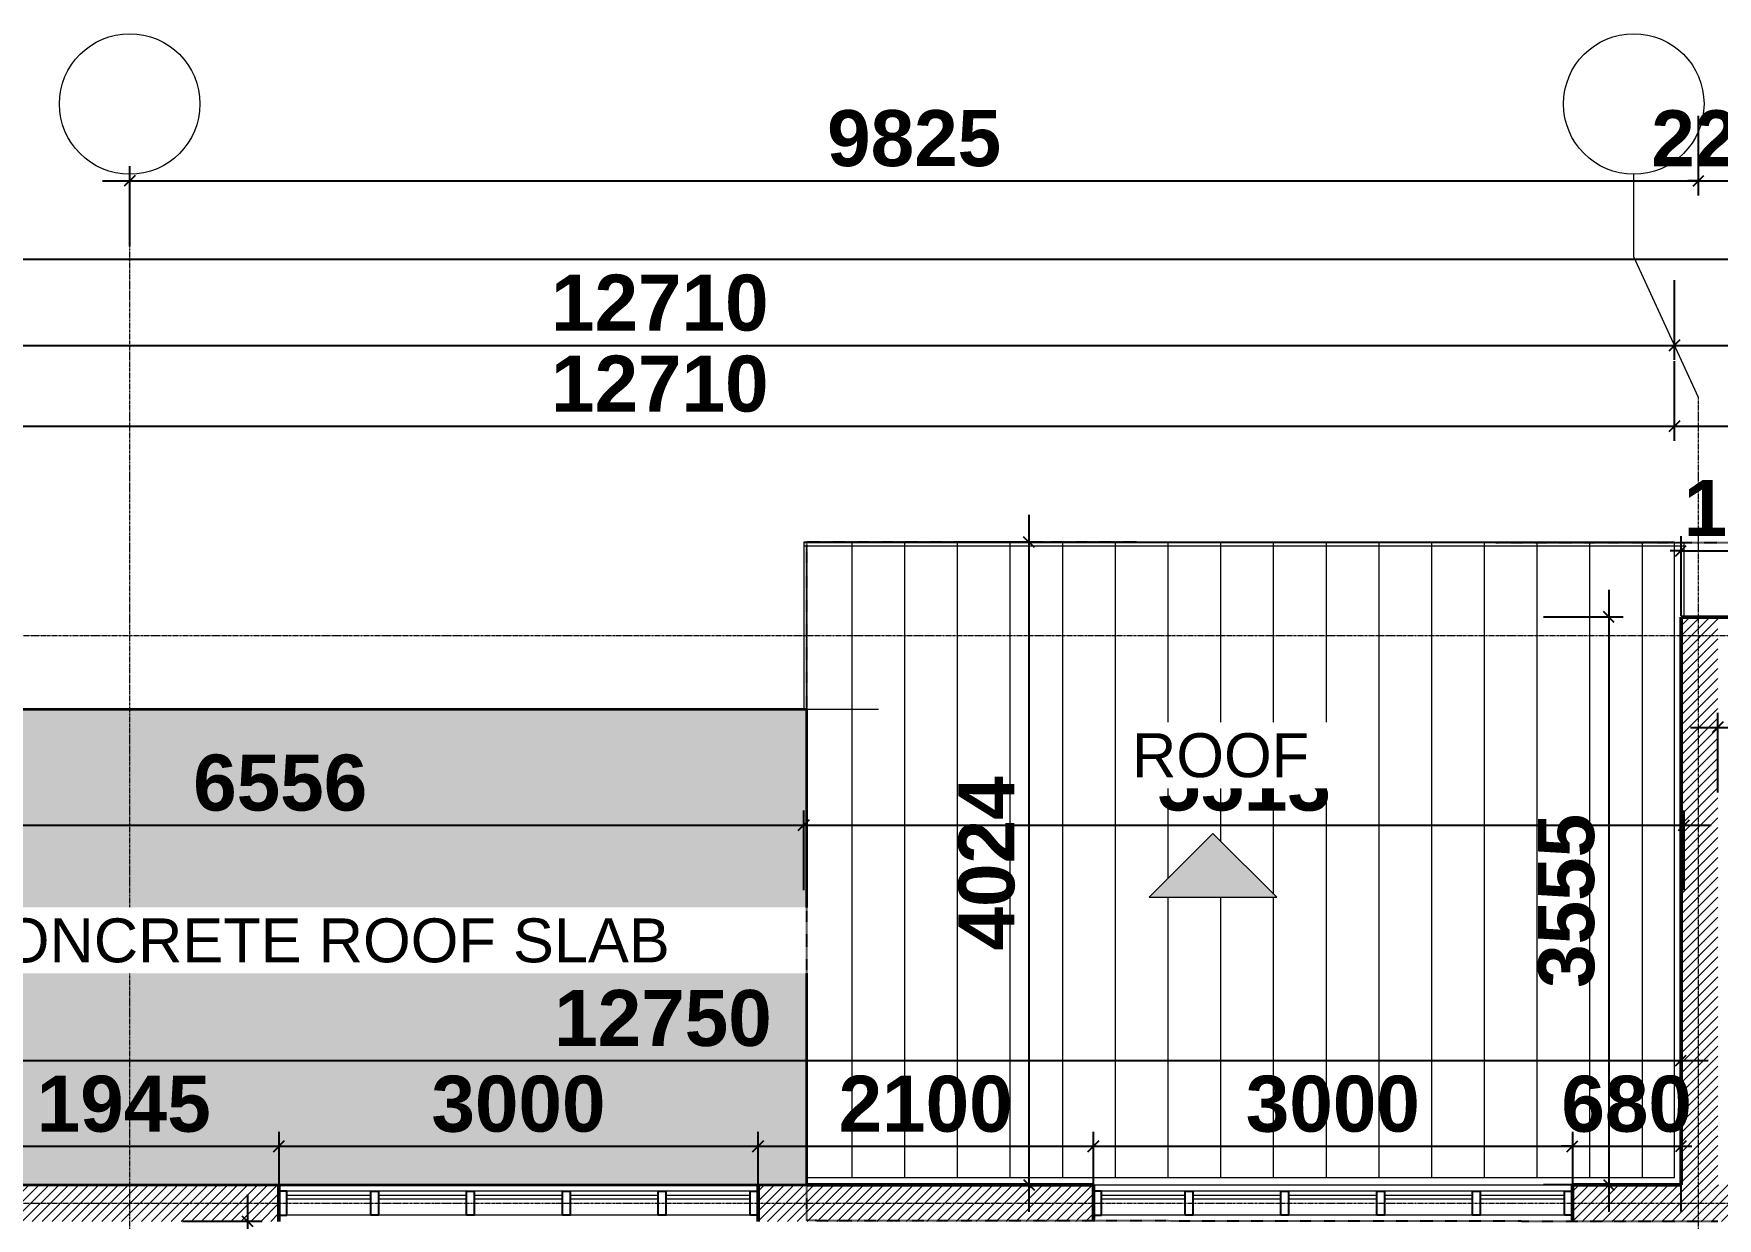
# Model space of a CAD drawing. Header units: inches. Extents: x 22 to 382261, y 22 to 371281.
# Drawn here: x 17373 to 27917, y 178092 to 185510 of the extents above; entities that cross this region are included whole.
import ezdxf

# ---------------------------------------------------------------- set-up
doc = ezdxf.new("R2010")
doc.units = ezdxf.units.IN
doc.header["$MEASUREMENT"] = 0
doc.linetypes.add('Dash', pattern=[6.35, 3.175, -3.175])
doc.linetypes.add('Grid Line 1_2_', pattern=[22.225, 12.7, -3.175, 3.175, -3.175])
for name, color, linetype, lineweight in [('A-ANNO-DIMS', 211, 'Continuous', 9), ('A-DETL-GENF', 92, 'Continuous', 9), ('A-DETL-THIN', 151, 'Continuous', 9), ('A-GLAZ-CURT', 52, 'Continuous', 9), ('A-GLAZ-CWMG', 51, 'Continuous', 9), ('A-ROOF-OTLN', 132, 'Continuous', 9), ('A-WALL-PATT', 111, 'Continuous', 9), ('G-ANNO-TEXT', 231, 'Continuous', 9), ('I-WALL', 2, 'Continuous', 9), ('S-GRID', 1, 'Continuous', 9), ('S-GRID-IDEN', 1, 'Continuous', 9)]:
    doc.layers.add(name, color=color, linetype=linetype, lineweight=lineweight)
doc.layers.add('Beam Line', color=2, linetype='Continuous')
doc.styles.add('Arial_3', font='arial.ttf', dxfattribs={"height": 412.5})
doc.styles.add('Arial_B', font='arialbd.ttf', dxfattribs={"height": 350.793651})
doc.dimstyles.new('2', dxfattribs={"dimscale": 304.8, "dimtxt": 346.888196, "dimasz": 0.221354, "dimexe": 1.338583, "dimexo": 0.0625, "dimgap": 0.278871, "dimtad": 1, "dimdec": 0, "dimzin": 0, "dimdsep": 46, "dimtxsty": 'Arial_B', "dimblk1": 'OBLIQUE', "dimblk2": 'OBLIQUE', "dimsah": 1, "dimcen": 0.09, "dimdle": 0.557743, "dimazin": 0, "dimtfac": 1, "dimtdec": 4, "dimtix": 1, "dimtmove": 0, "dimatfit": 3, "dimfxl": 0.557743, "dimfxlon": 1, "dimtvp": 1, "dimtolj": 1, "dimtzin": 0, "dimarcsym": 2})
pattern_1 = [(45, (26458.296, 169618.836), (-31.1127, 31.1127), [])]

# ---------------------------------------------------------------- blocks, each defined once
blk = doc.blocks.new('System Panel - Glazed-560732-02-FIRST FLOOR DIM - PART B')
at = {"layer": 'A-GLAZ-CURT', "lineweight": 18}
for p, q in [((-263, 50), (263, 50)), ((-263, 24), (-263, 50)), ((263, 24), (-263, 24)), ((263, 24), (263, 50))]:
    blk.add_line(p, q, dxfattribs=at)
blk = doc.blocks.new('System Panel - Glazed-560733-02-FIRST FLOOR DIM - PART B')
at = {"layer": 'A-GLAZ-CURT', "lineweight": 18}
for p, q in [((-275, 49.5), (275, 49.5)), ((-275, 24.5), (-275, 49.5)), ((275, 24.5), (-275, 24.5)), ((275, 24.5), (275, 49.5))]:
    blk.add_line(p, q, dxfattribs=at)
blk = doc.blocks.new('Rectangular Mullion - 50 x 150mm-560734-02-FIRST FLOOR DIM - PART B')
at = {"layer": 'A-GLAZ-CWMG', "lineweight": 25}
for p, q in [((0, 75), (-50, 75)), ((-50, 75), (-50, -75)), ((0, 75), (0, -75)), ((-50, -75), (0, -75))]:
    blk.add_line(p, q, dxfattribs=at)
blk = doc.blocks.new('Rectangular Mullion - 50 x 150mm-560735-02-FIRST FLOOR DIM - PART B')
at = {"layer": 'A-GLAZ-CWMG', "lineweight": 25}
for p, q in [((0, 75), (-50, 75)), ((-50, 75), (-50, -75)), ((0, 75), (0, -75)), ((-50, -75), (0, -75))]:
    blk.add_line(p, q, dxfattribs=at)
blk = doc.blocks.new('Rectangular Mullion - 50 x 150mm-440585-02-FIRST FLOOR DIM - PART B')
at = {"layer": 'A-GLAZ-CWMG'}
for p, q in [((-6974, 8643), (-7499, 8643)), ((-6974, 8493), (-7499, 8493))]:
    blk.add_line(p, q, dxfattribs=at)
blk = doc.blocks.new('Rectangular Mullion - 50 x 150mm-560731-02-FIRST FLOOR DIM - PART B')
at = {"layer": 'A-GLAZ-CWMG', "lineweight": 25}
for p, q in [((25, 75), (-25, 75)), ((-25, 75), (-25, -75)), ((25, 75), (25, -75)), ((-25, -75), (25, -75))]:
    blk.add_line(p, q, dxfattribs=at)
blk = doc.blocks.new('Rectangular Mullion - 50 x 150mm-441107-02-FIRST FLOOR DIM - PART B')
at = {"layer": 'A-GLAZ-CWMG'}
for p, q in [((-6374, 8643), (-6924, 8643)), ((-6374, 8493), (-6924, 8493))]:
    blk.add_line(p, q, dxfattribs=at)
blk = doc.blocks.new('_Oblique')
at = {"color": 0, "linetype": 'ByBlock', "lineweight": -2}
blk.add_line((-0.5, -0.5), (0.5, 0.5), dxfattribs=at)
blk = doc.blocks.new('*D5477')
at = {"layer": 'A-ANNO-DIMS', "color": 0, "lineweight": -2, "transparency": 16777216}
for p, q in [((14939, 182961), (14939, 183460)), ((27649, 182961), (27649, 183460)), ((14769, 183052), (27819, 183052))]:
    blk.add_line(p, q, dxfattribs=at)
at = {"layer": 'Defpoints', "color": 0, "transparency": 16777216}
for p in [(27649, 183052), (14939, 182942), (27649, 182942)]:
    blk.add_point(p, dxfattribs=at)
at = {"layer": 'A-ANNO-DIMS', "color": 0, "lineweight": -2, "transparency": 16777216, "xscale": 67.46874999999999, "yscale": 67.46874999999999, "zscale": 67.46874999999999, "rotation": 180}
blk.add_blockref('_Oblique', (14939, 183052), dxfattribs=at)
at = {"layer": 'A-ANNO-DIMS', "color": 0, "lineweight": -2, "transparency": 16777216, "xscale": 67.46874999999999, "yscale": 67.46874999999999, "zscale": 67.46874999999999}
blk.add_blockref('_Oblique', (27649, 183052), dxfattribs=at)
at = {"layer": 'A-ANNO-DIMS', "color": 0, "transparency": 16777216, "insert": (21294, 183316), "char_height": 350.8, "width": 1026.09, "attachment_point": 5, "style": 'Arial_B'}
blk.add_mtext('\\A1;12710', dxfattribs=at)
blk = doc.blocks.new('*D5478')
at = {"layer": 'A-ANNO-DIMS', "color": 0, "lineweight": -2, "transparency": 16777216}
for p, q in [((27649, 182961), (27649, 183460)), ((38250, 182961), (38250, 183460)), ((27479, 183052), (38420, 183052))]:
    blk.add_line(p, q, dxfattribs=at)
at = {"layer": 'Defpoints', "color": 0, "transparency": 16777216}
for p in [(38250, 183052), (27649, 182942), (38250, 182942)]:
    blk.add_point(p, dxfattribs=at)
at = {"layer": 'A-ANNO-DIMS', "color": 0, "lineweight": -2, "transparency": 16777216, "xscale": 67.46874999999999, "yscale": 67.46874999999999, "zscale": 67.46874999999999, "rotation": 180}
blk.add_blockref('_Oblique', (27649, 183052), dxfattribs=at)
at = {"layer": 'A-ANNO-DIMS', "color": 0, "lineweight": -2, "transparency": 16777216, "xscale": 67.46874999999999, "yscale": 67.46874999999999, "zscale": 67.46874999999999}
blk.add_blockref('_Oblique', (38250, 183052), dxfattribs=at)
at = {"layer": 'A-ANNO-DIMS', "color": 0, "transparency": 16777216, "insert": (32950, 183316), "char_height": 350.8, "width": 1026.09, "attachment_point": 5, "style": 'Arial_B'}
blk.add_mtext('\\A1;10600', dxfattribs=at)
blk = doc.blocks.new('*D5481')
at = {"layer": 'A-ANNO-DIMS', "color": 0, "lineweight": -2, "transparency": 16777216}
for p, q in [((14939, 183467), (14939, 183966)), ((27649, 183467), (27649, 183966)), ((14769, 183558), (27819, 183558))]:
    blk.add_line(p, q, dxfattribs=at)
at = {"layer": 'Defpoints', "color": 0, "transparency": 16777216}
for p in [(27649, 183558), (14939, 183448), (27649, 183448)]:
    blk.add_point(p, dxfattribs=at)
at = {"layer": 'A-ANNO-DIMS', "color": 0, "lineweight": -2, "transparency": 16777216, "xscale": 67.46874999999999, "yscale": 67.46874999999999, "zscale": 67.46874999999999, "rotation": 180}
blk.add_blockref('_Oblique', (14939, 183558), dxfattribs=at)
at = {"layer": 'A-ANNO-DIMS', "color": 0, "lineweight": -2, "transparency": 16777216, "xscale": 67.46874999999999, "yscale": 67.46874999999999, "zscale": 67.46874999999999}
blk.add_blockref('_Oblique', (27649, 183558), dxfattribs=at)
at = {"layer": 'A-ANNO-DIMS', "color": 0, "transparency": 16777216, "insert": (21294, 183823), "char_height": 350.8, "width": 1026.09, "attachment_point": 5, "style": 'Arial_B'}
blk.add_mtext('\\A1;12710', dxfattribs=at)
blk = doc.blocks.new('*D5482')
at = {"layer": 'A-ANNO-DIMS', "color": 0, "lineweight": -2, "transparency": 16777216}
for p, q in [((27649, 183467), (27649, 183966)), ((49412, 183467), (49412, 183966)), ((27479, 183558), (49582, 183558))]:
    blk.add_line(p, q, dxfattribs=at)
at = {"layer": 'Defpoints', "color": 0, "transparency": 16777216}
for p in [(49412, 183558), (27649, 183448), (49412, 183448)]:
    blk.add_point(p, dxfattribs=at)
at = {"layer": 'A-ANNO-DIMS', "color": 0, "lineweight": -2, "transparency": 16777216, "xscale": 67.46874999999999, "yscale": 67.46874999999999, "zscale": 67.46874999999999, "rotation": 180}
blk.add_blockref('_Oblique', (27649, 183558), dxfattribs=at)
at = {"layer": 'A-ANNO-DIMS', "color": 0, "lineweight": -2, "transparency": 16777216, "xscale": 67.46874999999999, "yscale": 67.46874999999999, "zscale": 67.46874999999999}
blk.add_blockref('_Oblique', (49412, 183558), dxfattribs=at)
at = {"layer": 'A-ANNO-DIMS', "color": 0, "transparency": 16777216, "insert": (38531, 183823), "char_height": 350.8, "width": 1026.09, "attachment_point": 5, "style": 'Arial_B'}
blk.add_mtext('\\A1;21762', dxfattribs=at)
blk = doc.blocks.new('*D5483')
at = {"layer": 'A-ANNO-DIMS', "color": 0, "lineweight": -2, "transparency": 16777216}
for p, q in [((28814, 182182), (28814, 182680)), ((27689, 182363), (27689, 181864)), ((27689, 182272), (27622, 182272)), ((27689, 182272), (28814, 182272)), ((28814, 182272), (28882, 182272))]:
    blk.add_line(p, q, dxfattribs=at)
at = {"layer": 'Defpoints', "color": 0, "transparency": 16777216}
for p in [(27689, 182382), (28814, 182272), (28814, 182162)]:
    blk.add_point(p, dxfattribs=at)
at = {"layer": 'A-ANNO-DIMS', "color": 0, "lineweight": -2, "transparency": 16777216, "xscale": 67.46874999999999, "yscale": 67.46874999999999, "zscale": 67.46874999999999}
blk.add_blockref('_Oblique', (27689, 182272), dxfattribs=at)
at = {"layer": 'A-ANNO-DIMS', "color": 0, "lineweight": -2, "transparency": 16777216, "xscale": 67.46874999999999, "yscale": 67.46874999999999, "zscale": 67.46874999999999, "rotation": 180}
blk.add_blockref('_Oblique', (28814, 182272), dxfattribs=at)
at = {"layer": 'A-ANNO-DIMS', "color": 0, "transparency": 16777216, "insert": (28252, 182537), "char_height": 350.8, "width": 820.87, "attachment_point": 5, "style": 'Arial_B'}
blk.add_mtext('\\A1;1125', dxfattribs=at)
blk = doc.blocks.new('*D5489')
at = {"layer": 'A-ANNO-DIMS', "color": 0, "lineweight": -2, "transparency": 16777216}
for p, q in [((27919, 181257), (27919, 180758)), ((38250, 181257), (38250, 180758)), ((27749, 181166), (38420, 181166))]:
    blk.add_line(p, q, dxfattribs=at)
at = {"layer": 'Defpoints', "color": 0, "transparency": 16777216}
for p in [(27919, 181276), (38250, 181276), (38250, 181166)]:
    blk.add_point(p, dxfattribs=at)
at = {"layer": 'A-ANNO-DIMS', "color": 0, "lineweight": -2, "transparency": 16777216, "xscale": 67.46874999999999, "yscale": 67.46874999999999, "zscale": 67.46874999999999, "rotation": 180}
blk.add_blockref('_Oblique', (27919, 181166), dxfattribs=at)
at = {"layer": 'A-ANNO-DIMS', "color": 0, "lineweight": -2, "transparency": 16777216, "xscale": 67.46874999999999, "yscale": 67.46874999999999, "zscale": 67.46874999999999}
blk.add_blockref('_Oblique', (38250, 181166), dxfattribs=at)
at = {"layer": 'A-ANNO-DIMS', "color": 0, "transparency": 16777216, "insert": (33085, 181431), "char_height": 350.8, "width": 1026.09, "attachment_point": 5, "style": 'Arial_B'}
blk.add_mtext('\\A1;10331', dxfattribs=at)
blk = doc.blocks.new('Grid - Grid Head - Circle-749417-02-FIRST FLOOR DIM - PART B')
at = {"layer": 'S-GRID-IDEN'}
blk.add_circle((0, 0), 4, dxfattribs=at)
blk = doc.blocks.new('*D5586')
at = {"layer": 'A-ANNO-DIMS', "color": 0, "lineweight": -2, "transparency": 16777216}
for p, q in [((16964, 178452), (16964, 178951)), ((18909, 178634), (18909, 178135)), ((16794, 178543), (19079, 178543))]:
    blk.add_line(p, q, dxfattribs=at)
at = {"layer": 'Defpoints', "color": 0, "transparency": 16777216}
for p in [(18909, 178653), (18909, 178543), (16964, 178433)]:
    blk.add_point(p, dxfattribs=at)
at = {"layer": 'A-ANNO-DIMS', "color": 0, "lineweight": -2, "transparency": 16777216, "xscale": 67.46874999999999, "yscale": 67.46874999999999, "zscale": 67.46874999999999, "rotation": 180}
blk.add_blockref('_Oblique', (16964, 178543), dxfattribs=at)
at = {"layer": 'A-ANNO-DIMS', "color": 0, "lineweight": -2, "transparency": 16777216, "xscale": 67.46874999999999, "yscale": 67.46874999999999, "zscale": 67.46874999999999}
blk.add_blockref('_Oblique', (18909, 178543), dxfattribs=at)
at = {"layer": 'A-ANNO-DIMS', "color": 0, "transparency": 16777216, "insert": (17937, 178807), "char_height": 350.8, "width": 820.87, "attachment_point": 5, "style": 'Arial_B'}
blk.add_mtext('\\A1;1945', dxfattribs=at)
blk = doc.blocks.new('*D5587')
at = {"layer": 'A-ANNO-DIMS', "color": 0, "lineweight": -2, "transparency": 16777216}
for p, q in [((18909, 178634), (18909, 178135)), ((21909, 178634), (21909, 178135)), ((18739, 178543), (22079, 178543))]:
    blk.add_line(p, q, dxfattribs=at)
at = {"layer": 'Defpoints', "color": 0, "transparency": 16777216}
for p in [(18909, 178653), (21909, 178653), (21909, 178543)]:
    blk.add_point(p, dxfattribs=at)
at = {"layer": 'A-ANNO-DIMS', "color": 0, "lineweight": -2, "transparency": 16777216, "xscale": 67.46874999999999, "yscale": 67.46874999999999, "zscale": 67.46874999999999, "rotation": 180}
blk.add_blockref('_Oblique', (18909, 178543), dxfattribs=at)
at = {"layer": 'A-ANNO-DIMS', "color": 0, "lineweight": -2, "transparency": 16777216, "xscale": 67.46874999999999, "yscale": 67.46874999999999, "zscale": 67.46874999999999}
blk.add_blockref('_Oblique', (21909, 178543), dxfattribs=at)
at = {"layer": 'A-ANNO-DIMS', "color": 0, "transparency": 16777216, "insert": (20409, 178807), "char_height": 350.8, "width": 820.87, "attachment_point": 5, "style": 'Arial_B'}
blk.add_mtext('\\A1;3000', dxfattribs=at)
blk = doc.blocks.new('*D5588')
at = {"layer": 'A-ANNO-DIMS', "color": 0, "lineweight": -2, "transparency": 16777216}
for p, q in [((21909, 178634), (21909, 178135)), ((24009, 178634), (24009, 178135)), ((21739, 178543), (24179, 178543))]:
    blk.add_line(p, q, dxfattribs=at)
at = {"layer": 'Defpoints', "color": 0, "transparency": 16777216}
for p in [(21909, 178653), (24009, 178653), (24009, 178543)]:
    blk.add_point(p, dxfattribs=at)
at = {"layer": 'A-ANNO-DIMS', "color": 0, "lineweight": -2, "transparency": 16777216, "xscale": 67.46874999999999, "yscale": 67.46874999999999, "zscale": 67.46874999999999, "rotation": 180}
blk.add_blockref('_Oblique', (21909, 178543), dxfattribs=at)
at = {"layer": 'A-ANNO-DIMS', "color": 0, "lineweight": -2, "transparency": 16777216, "xscale": 67.46874999999999, "yscale": 67.46874999999999, "zscale": 67.46874999999999}
blk.add_blockref('_Oblique', (24009, 178543), dxfattribs=at)
at = {"layer": 'A-ANNO-DIMS', "color": 0, "transparency": 16777216, "insert": (22959, 178807), "char_height": 350.8, "width": 820.87, "attachment_point": 5, "style": 'Arial_B'}
blk.add_mtext('\\A1;2100', dxfattribs=at)
blk = doc.blocks.new('*D5589')
at = {"layer": 'A-ANNO-DIMS', "color": 0, "lineweight": -2, "transparency": 16777216}
for p, q in [((24009, 178634), (24009, 178135)), ((27009, 178634), (27009, 178135)), ((23839, 178543), (27179, 178543))]:
    blk.add_line(p, q, dxfattribs=at)
at = {"layer": 'Defpoints', "color": 0, "transparency": 16777216}
for p in [(24009, 178653), (27009, 178653), (27009, 178543)]:
    blk.add_point(p, dxfattribs=at)
at = {"layer": 'A-ANNO-DIMS', "color": 0, "lineweight": -2, "transparency": 16777216, "xscale": 67.46874999999999, "yscale": 67.46874999999999, "zscale": 67.46874999999999, "rotation": 180}
blk.add_blockref('_Oblique', (24009, 178543), dxfattribs=at)
at = {"layer": 'A-ANNO-DIMS', "color": 0, "lineweight": -2, "transparency": 16777216, "xscale": 67.46874999999999, "yscale": 67.46874999999999, "zscale": 67.46874999999999}
blk.add_blockref('_Oblique', (27009, 178543), dxfattribs=at)
at = {"layer": 'A-ANNO-DIMS', "color": 0, "transparency": 16777216, "insert": (25509, 178807), "char_height": 350.8, "width": 820.87, "attachment_point": 5, "style": 'Arial_B'}
blk.add_mtext('\\A1;3000', dxfattribs=at)
blk = doc.blocks.new('*D5590')
at = {"layer": 'A-ANNO-DIMS', "color": 0, "lineweight": -2, "transparency": 16777216}
for p, q in [((27009, 178634), (27009, 178135)), ((27689, 178634), (27689, 178135)), ((27009, 178543), (26942, 178543)), ((27009, 178543), (27689, 178543)), ((27689, 178543), (27757, 178543))]:
    blk.add_line(p, q, dxfattribs=at)
at = {"layer": 'Defpoints', "color": 0, "transparency": 16777216}
for p in [(27009, 178653), (27689, 178653), (27689, 178543)]:
    blk.add_point(p, dxfattribs=at)
at = {"layer": 'A-ANNO-DIMS', "color": 0, "lineweight": -2, "transparency": 16777216, "xscale": 67.46874999999999, "yscale": 67.46874999999999, "zscale": 67.46874999999999}
blk.add_blockref('_Oblique', (27009, 178543), dxfattribs=at)
at = {"layer": 'A-ANNO-DIMS', "color": 0, "lineweight": -2, "transparency": 16777216, "xscale": 67.46874999999999, "yscale": 67.46874999999999, "zscale": 67.46874999999999, "rotation": 180}
blk.add_blockref('_Oblique', (27689, 178543), dxfattribs=at)
at = {"layer": 'A-ANNO-DIMS', "color": 0, "transparency": 16777216, "insert": (27349, 178807), "char_height": 350.8, "width": 615.65, "attachment_point": 5, "style": 'Arial_B'}
blk.add_mtext('\\A1;680', dxfattribs=at)
blk = doc.blocks.new('*D5591')
at = {"layer": 'A-ANNO-DIMS', "color": 0, "lineweight": -2, "transparency": 16777216}
for p, q in [((14939, 178989), (14939, 179488)), ((27689, 179171), (27689, 178672)), ((14769, 179080), (27859, 179080))]:
    blk.add_line(p, q, dxfattribs=at)
at = {"layer": 'Defpoints', "color": 0, "transparency": 16777216}
for p in [(27689, 179190), (27689, 179080), (14939, 178970)]:
    blk.add_point(p, dxfattribs=at)
at = {"layer": 'A-ANNO-DIMS', "color": 0, "lineweight": -2, "transparency": 16777216, "xscale": 67.46874999999999, "yscale": 67.46874999999999, "zscale": 67.46874999999999, "rotation": 180}
blk.add_blockref('_Oblique', (14939, 179080), dxfattribs=at)
at = {"layer": 'A-ANNO-DIMS', "color": 0, "lineweight": -2, "transparency": 16777216, "xscale": 67.46874999999999, "yscale": 67.46874999999999, "zscale": 67.46874999999999}
blk.add_blockref('_Oblique', (27689, 179080), dxfattribs=at)
at = {"layer": 'A-ANNO-DIMS', "color": 0, "transparency": 16777216, "insert": (21314, 179344), "char_height": 350.8, "width": 1026.09, "attachment_point": 5, "style": 'Arial_B'}
blk.add_mtext('\\A1;12750', dxfattribs=at)
blk = doc.blocks.new('*D5592')
at = {"layer": 'A-ANNO-DIMS', "color": 0, "lineweight": -2, "transparency": 16777216}
for p, q in [((27237, 182027), (27237, 178132)), ((27328, 181857), (26829, 181857)), ((27328, 178302), (26829, 178302))]:
    blk.add_line(p, q, dxfattribs=at)
at = {"layer": 'Defpoints', "color": 0, "transparency": 16777216}
for p in [(27347, 181857), (27237, 178302), (27347, 178302)]:
    blk.add_point(p, dxfattribs=at)
at = {"layer": 'A-ANNO-DIMS', "color": 0, "lineweight": -2, "transparency": 16777216, "xscale": 67.46874999999999, "yscale": 67.46874999999999, "zscale": 67.46874999999999}
for p, rotation in [((27237, 181857), 90), ((27237, 178302), 270)]:
    blk.add_blockref('_Oblique', p, dxfattribs=dict(at, rotation=rotation))
at = {"layer": 'A-ANNO-DIMS', "color": 0, "transparency": 16777216, "insert": (26973, 180080), "char_height": 350.8, "width": 820.87, "attachment_point": 5, "rotation": 90, "style": 'Arial_B'}
blk.add_mtext('\\A1;3555', dxfattribs=at)
blk = doc.blocks.new('*D5593')
at = {"layer": 'A-ANNO-DIMS', "color": 0, "lineweight": -2, "transparency": 16777216}
for p, q in [((27799, 184497), (27799, 184996)), ((17974, 184679), (17974, 184180)), ((17804, 184588), (27969, 184588))]:
    blk.add_line(p, q, dxfattribs=at)
at = {"layer": 'Defpoints', "color": 0, "transparency": 16777216}
for p in [(17974, 184698), (27799, 184588), (27799, 184478)]:
    blk.add_point(p, dxfattribs=at)
at = {"layer": 'A-ANNO-DIMS', "color": 0, "lineweight": -2, "transparency": 16777216, "xscale": 67.46874999999999, "yscale": 67.46874999999999, "zscale": 67.46874999999999, "rotation": 180}
blk.add_blockref('_Oblique', (17974, 184588), dxfattribs=at)
at = {"layer": 'A-ANNO-DIMS', "color": 0, "lineweight": -2, "transparency": 16777216, "xscale": 67.46874999999999, "yscale": 67.46874999999999, "zscale": 67.46874999999999}
blk.add_blockref('_Oblique', (27799, 184588), dxfattribs=at)
at = {"layer": 'A-ANNO-DIMS', "color": 0, "transparency": 16777216, "insert": (22887, 184853), "char_height": 350.8, "width": 820.87, "attachment_point": 5, "style": 'Arial_B'}
blk.add_mtext('\\A1;9825', dxfattribs=at)
blk = doc.blocks.new('*D5594')
at = {"layer": 'A-ANNO-DIMS', "color": 0, "lineweight": -2, "transparency": 16777216}
for p, q in [((27799, 184497), (27799, 184996)), ((28024, 184497), (28024, 184996)), ((27799, 184588), (27732, 184588)), ((27799, 184588), (28024, 184588)), ((28024, 184588), (28092, 184588))]:
    blk.add_line(p, q, dxfattribs=at)
at = {"layer": 'Defpoints', "color": 0, "transparency": 16777216}
for p in [(28024, 184588), (27799, 184478), (28024, 184478)]:
    blk.add_point(p, dxfattribs=at)
at = {"layer": 'A-ANNO-DIMS', "color": 0, "lineweight": -2, "transparency": 16777216, "xscale": 67.46874999999999, "yscale": 67.46874999999999, "zscale": 67.46874999999999}
blk.add_blockref('_Oblique', (27799, 184588), dxfattribs=at)
at = {"layer": 'A-ANNO-DIMS', "color": 0, "lineweight": -2, "transparency": 16777216, "xscale": 67.46874999999999, "yscale": 67.46874999999999, "zscale": 67.46874999999999, "rotation": 180}
blk.add_blockref('_Oblique', (28024, 184588), dxfattribs=at)
at = {"layer": 'A-ANNO-DIMS', "color": 0, "transparency": 16777216, "insert": (27912, 184852), "char_height": 350.8, "width": 615.65, "attachment_point": 5, "style": 'Arial_B'}
blk.add_mtext('\\A1;225', dxfattribs=at)
blk = doc.blocks.new('*D5595')
at = {"layer": 'A-ANNO-DIMS', "color": 0, "lineweight": -2, "transparency": 16777216}
for p, q in [((28024, 184497), (28024, 184996)), ((38224, 184497), (38224, 184996)), ((27854, 184588), (38394, 184588))]:
    blk.add_line(p, q, dxfattribs=at)
at = {"layer": 'Defpoints', "color": 0, "transparency": 16777216}
for p in [(38224, 184588), (28024, 184478), (38224, 184478)]:
    blk.add_point(p, dxfattribs=at)
at = {"layer": 'A-ANNO-DIMS', "color": 0, "lineweight": -2, "transparency": 16777216, "xscale": 67.46874999999999, "yscale": 67.46874999999999, "zscale": 67.46874999999999, "rotation": 180}
blk.add_blockref('_Oblique', (28024, 184588), dxfattribs=at)
at = {"layer": 'A-ANNO-DIMS', "color": 0, "lineweight": -2, "transparency": 16777216, "xscale": 67.46874999999999, "yscale": 67.46874999999999, "zscale": 67.46874999999999}
blk.add_blockref('_Oblique', (38224, 184588), dxfattribs=at)
at = {"layer": 'A-ANNO-DIMS', "color": 0, "transparency": 16777216, "insert": (33124, 184852), "char_height": 350.8, "width": 1026.09, "attachment_point": 5, "style": 'Arial_B'}
blk.add_mtext('\\A1;10200', dxfattribs=at)
blk = doc.blocks.new('*D5599')
at = {"layer": 'A-ANNO-DIMS', "color": 0, "lineweight": -2, "transparency": 16777216}
for p, q in [((15639, 180645), (15639, 180146)), ((22195, 180645), (22195, 180146)), ((15469, 180554), (22365, 180554))]:
    blk.add_line(p, q, dxfattribs=at)
at = {"layer": 'Defpoints', "color": 0, "transparency": 16777216}
for p in [(15639, 180664), (22195, 180664), (22195, 180554)]:
    blk.add_point(p, dxfattribs=at)
at = {"layer": 'A-ANNO-DIMS', "color": 0, "lineweight": -2, "transparency": 16777216, "xscale": 67.46874999999999, "yscale": 67.46874999999999, "zscale": 67.46874999999999, "rotation": 180}
blk.add_blockref('_Oblique', (15639, 180554), dxfattribs=at)
at = {"layer": 'A-ANNO-DIMS', "color": 0, "lineweight": -2, "transparency": 16777216, "xscale": 67.46874999999999, "yscale": 67.46874999999999, "zscale": 67.46874999999999}
blk.add_blockref('_Oblique', (22195, 180554), dxfattribs=at)
at = {"layer": 'A-ANNO-DIMS', "color": 0, "transparency": 16777216, "insert": (18917, 180818), "char_height": 350.8, "width": 820.87, "attachment_point": 5, "style": 'Arial_B'}
blk.add_mtext('\\A1;6556', dxfattribs=at)
blk = doc.blocks.new('*D5600')
at = {"layer": 'A-ANNO-DIMS', "color": 0, "lineweight": -2, "transparency": 16777216}
for p, q in [((22195, 180645), (22195, 180146)), ((27708, 180645), (27708, 180146)), ((22025, 180554), (27878, 180554))]:
    blk.add_line(p, q, dxfattribs=at)
at = {"layer": 'Defpoints', "color": 0, "transparency": 16777216}
for p in [(22195, 180664), (27708, 180664), (27708, 180554)]:
    blk.add_point(p, dxfattribs=at)
at = {"layer": 'A-ANNO-DIMS', "color": 0, "lineweight": -2, "transparency": 16777216, "xscale": 67.46874999999999, "yscale": 67.46874999999999, "zscale": 67.46874999999999, "rotation": 180}
blk.add_blockref('_Oblique', (22195, 180554), dxfattribs=at)
at = {"layer": 'A-ANNO-DIMS', "color": 0, "lineweight": -2, "transparency": 16777216, "xscale": 67.46874999999999, "yscale": 67.46874999999999, "zscale": 67.46874999999999}
blk.add_blockref('_Oblique', (27708, 180554), dxfattribs=at)
at = {"layer": 'A-ANNO-DIMS', "color": 0, "transparency": 16777216, "insert": (24952, 180818), "char_height": 350.8, "width": 820.87, "attachment_point": 5, "style": 'Arial_B'}
blk.add_mtext('\\A1;5513', dxfattribs=at)
blk = doc.blocks.new('*D5601')
at = {"layer": 'A-ANNO-DIMS', "color": 0, "lineweight": -2, "transparency": 16777216}
for p, q in [((23606, 182496), (23606, 178132)), ((23697, 182326), (23198, 182326)), ((23697, 178302), (23198, 178302))]:
    blk.add_line(p, q, dxfattribs=at)
at = {"layer": 'Defpoints', "color": 0, "transparency": 16777216}
for p in [(23716, 182326), (23606, 178302), (23716, 178302)]:
    blk.add_point(p, dxfattribs=at)
at = {"layer": 'A-ANNO-DIMS', "color": 0, "lineweight": -2, "transparency": 16777216, "xscale": 67.46874999999999, "yscale": 67.46874999999999, "zscale": 67.46874999999999}
for p, rotation in [((23606, 182326), 90), ((23606, 178302), 270)]:
    blk.add_blockref('_Oblique', p, dxfattribs=dict(at, rotation=rotation))
at = {"layer": 'A-ANNO-DIMS', "color": 0, "transparency": 16777216, "insert": (23342, 180314), "char_height": 350.8, "width": 820.87, "attachment_point": 5, "rotation": 90, "style": 'Arial_B'}
blk.add_mtext('\\A1;4024', dxfattribs=at)
blk = doc.blocks.new('*D5605')
at = {"layer": 'A-ANNO-DIMS', "color": 0, "lineweight": -2, "transparency": 16777216}
for p, q in [((18713, 178242), (18713, 171607)), ((18804, 178072), (18305, 178072)), ((18804, 171777), (18305, 171777))]:
    blk.add_line(p, q, dxfattribs=at)
at = {"layer": 'Defpoints', "color": 0, "transparency": 16777216}
for p in [(18823, 178072), (18713, 171777), (18823, 171777)]:
    blk.add_point(p, dxfattribs=at)
at = {"layer": 'A-ANNO-DIMS', "color": 0, "lineweight": -2, "transparency": 16777216, "xscale": 67.46874999999999, "yscale": 67.46874999999999, "zscale": 67.46874999999999}
for p, rotation in [((18713, 178072), 90), ((18713, 171777), 270)]:
    blk.add_blockref('_Oblique', p, dxfattribs=dict(at, rotation=rotation))
at = {"layer": 'A-ANNO-DIMS', "color": 0, "transparency": 16777216, "insert": (18449, 174925), "char_height": 350.8, "width": 820.87, "attachment_point": 5, "rotation": 90, "style": 'Arial_B'}
blk.add_mtext('\\A1;6295', dxfattribs=at)
blk = doc.blocks.new('*D5616')
at = {"layer": 'A-ANNO-DIMS', "color": 0, "lineweight": -2, "transparency": 16777216}
for p, q in [((14939, 184006), (14939, 184505)), ((49412, 184006), (49412, 184505)), ((14769, 184097), (49582, 184097))]:
    blk.add_line(p, q, dxfattribs=at)
at = {"layer": 'Defpoints', "color": 0, "transparency": 16777216}
for p in [(49412, 184097), (14939, 183987), (49412, 183987)]:
    blk.add_point(p, dxfattribs=at)
at = {"layer": 'A-ANNO-DIMS', "color": 0, "lineweight": -2, "transparency": 16777216, "xscale": 67.46874999999999, "yscale": 67.46874999999999, "zscale": 67.46874999999999, "rotation": 180}
blk.add_blockref('_Oblique', (14939, 184097), dxfattribs=at)
at = {"layer": 'A-ANNO-DIMS', "color": 0, "lineweight": -2, "transparency": 16777216, "xscale": 67.46874999999999, "yscale": 67.46874999999999, "zscale": 67.46874999999999}
blk.add_blockref('_Oblique', (49412, 184097), dxfattribs=at)
at = {"layer": 'A-ANNO-DIMS', "color": 0, "transparency": 16777216, "insert": (32176, 184361), "char_height": 350.8, "width": 1026.09, "attachment_point": 5, "style": 'Arial_B'}
blk.add_mtext('\\A1;34472', dxfattribs=at)

msp = doc.modelspace()

# ---------------------------------------------------------------- hatches: boundary and pattern name
at = {"layer": 'A-DETL-GENF'}
h = msp.add_hatch(dxfattribs=at)
h.set_pattern_fill('FP_3', style=0, pattern_type=2)
h.set_pattern_definition([(90, (26458.3, 169618.84), (-330, 2e-14), [])])
h.paths.add_polyline_path([(27228.9, 178347), (27649.5, 178347), (27649.5, 182326), (22195.5, 182326), (22195.5, 181277), (22214.5, 181277), (22214.5, 178347), (27009.3, 178347)])
h.paths.add_polyline_path([(24358.3, 180102), (24758.3, 180502), (25158.3, 180102)])
h = msp.add_hatch(dxfattribs=at)
h.set_pattern_fill('FP_4', style=0, pattern_type=2)
h.set_pattern_definition([(50, (26458.3, 169618.84), (200.4022, -17.533), [20.955, -230.505]), (355, (26458.3, 169618.84), (-38.7667, 210.1625), [16.764, -184.404]), (100.451, (26475, 169617.37), (161.6367, 192.6287), [17.809, -195.899]), (46.184, (26458.3, 169674.72), (298.1873, -46.247), [31.432, -345.757]), (96.636, (26483.15, 169670.86), (261.143, 272.1705), [26.714, -293.849]), (351.184, (26458.3, 169674.72), (261.145, 272.168), [25.146, -276.606]), (21, (26486.24, 169660.75), (166.7756, -112.4916), [20.955, -230.505]), (326, (26486.24, 169660.75), (67.9827, 202.6067), [16.764, -184.404]), (71.451, (26500.13, 169651.37), (234.7589, 90.1138), [17.809, -195.899]), (37.5, (26458.296, 169618.836), (3.39775, 93.0108), [9.22, -172.949, 9.22, -177.978, -185.103]), (37.5, (26458.296, 169618.836), (3.39775, 93.0108), [-369.367, 9.22, -175.882]), (7.5, (26458.3, 169618.84), (73.502, 110.1987), [9.22, -97.511, 9.22, -168.758, -70.549]), (7.5, (26458.3, 169618.84), (73.502, 110.1987), [-284.709, 9.22, -61.328]), (327.5, (26395.99, 169618.836), (149.15, -6.3022), [9.22, -60.63, 9.22, -208.712, -289.179]), (327.5, (26395.99, 169618.836), (149.15, -6.3022), [-287.782, 9.22, -279.959]), (317.5, (26368.05, 169618.84), (162.9421, 27.969), [9.22, -81.585, 9.22, -135.509, -205.359]), (317.5, (26368.05, 169618.84), (162.9421, 27.969), [-235.534, 9.22, -196.139])])
h.paths.add_polyline_path([(18909.3, 178302), (22214.5, 178302), (22214.5, 181277), (15639.5, 181277), (15639.5, 178302), (18089.5, 178302)])
msp.add_hatch(color=7, dxfattribs=at).paths.add_polyline_path([(24358.3, 180102), (25158.3, 180102), (24758.3, 180502), (24489.8, 180233.5)])
at = {"layer": 'A-WALL-PATT'}
h = msp.add_hatch(dxfattribs=at)
h.set_pattern_fill('FP_1', color=256, style=0, pattern_type=2)
h.set_pattern_definition(pattern_1)
h.paths.add_polyline_path([(27914.5, 178302), (27919.5, 178302), (27919.5, 181857), (27689.5, 181857), (27689.5, 178607.6), (27909.5, 178607.6), (27909.5, 178302)])
h = msp.add_hatch(dxfattribs=at)
h.set_pattern_fill('FP_1', color=256, style=0, pattern_type=2)
h.set_pattern_definition(pattern_1)
h.paths.add_polyline_path([(27708.5, 178302), (27909.5, 178302), (27909.5, 178607.6), (27689.5, 178607.6), (27689.5, 178302)])
h = msp.add_hatch(dxfattribs=at)
h.set_pattern_fill('FP_1', color=256, style=0, pattern_type=2)
h.set_pattern_definition(pattern_1)
h.paths.add_polyline_path([(16964.5, 178072), (18909.3, 178072), (18909.3, 178302), (16964.5, 178302)])
h.paths.add_polyline_path([(22495.5, 178072), (24009.3, 178072), (24009.3, 178302), (21909.3, 178302), (21909.3, 178072), (22214.5, 178072)])
h.paths.add_polyline_path([(27009.3, 178072), (27799.5, 178072), (27799.5, 178302), (27009.3, 178302)])
h = msp.add_hatch(dxfattribs=at)
h.set_pattern_fill('FP_1', color=256, style=0, pattern_type=2)
h.set_pattern_definition(pattern_1)
h.paths.add_polyline_path([(27909.5, 178072), (27908.5, 178302), (27799.5, 178302), (27799.5, 178072), (27907.7, 178072)])
h = msp.add_hatch(dxfattribs=at)
h.set_pattern_fill('FP_1', color=256, style=0, pattern_type=2)
h.set_pattern_definition(pattern_1)
h.paths.add_polyline_path([(49162.5, 178072), (49181.6, 178072), (49181.6, 178302), (48939.5, 178302), (48939.5, 178072), (49070.2, 178072)])
h.paths.add_polyline_path([(27914.5, 178072), (28814.5, 178072), (28814.5, 178302), (27909.5, 178302), (27909.5, 178072)])
h.paths.add_polyline_path([(47345.8, 178072), (47889.5, 178072), (47889.5, 178302), (40349.5, 178302), (40349.5, 178072), (46162.4, 178072)])
h.paths.add_polyline_path([(31814.5, 178072), (33914.5, 178072), (33914.5, 178302), (31814.5, 178302), (31814.5, 178191.4)])
h.paths.add_polyline_path([(36914.5, 178072), (38480.3, 178072), (38480.3, 178302), (36914.5, 178302)])

# ---------------------------------------------------------------- linework, layer by layer
at = {"layer": 'A-DETL-THIN'}
for p, q in [((27649.5, 182326), (22195.5, 182326)), ((22195.5, 182326), (22195.5, 181277)), ((27649.5, 178347), (27649.5, 182326)), ((22664.5, 181277), (22214.5, 181277)), ((24758.3, 180502), (24358.3, 180102)), ((25158.3, 180102), (24758.3, 180502)), ((24358.3, 180102), (25158.3, 180102)), ((22214.5, 178347), (27649.5, 178347))]:
    msp.add_line(p, q, dxfattribs=at)
at = {"layer": 'A-DETL-THIN', "lineweight": 35}
for p, q in [((22214.5, 181277), (15639.5, 181277)), ((22214.5, 178302), (22214.5, 181277)), ((15639.5, 178302), (22214.5, 178302))]:
    msp.add_line(p, q, dxfattribs=at)
at = {"layer": 'A-ROOF-OTLN'}
for p, q in [((27708.5, 182321), (22195.5, 182321)), ((22195.5, 182321), (22195.5, 181277)), ((27708.5, 181857), (27708.5, 182321)), ((22195.5, 182302), (27708.5, 182302)), ((22214.5, 181277), (22214.5, 182302)), ((27689.5, 182302), (27689.5, 181857))]:
    msp.add_line(p, q, dxfattribs=at)
at = {"layer": 'I-WALL', "lineweight": 50}
for p, q in [((27689.5, 181857), (27689.5, 178302)), ((28814.5, 181857), (27689.5, 181857)), ((18909.3, 178302), (18909.3, 178072)), ((21909.3, 178302), (21909.3, 178072)), ((22214.5, 178302), (24009.3, 178302)), ((24009.3, 178302), (24009.3, 178072)), ((27009.3, 178302), (27689.5, 178302)), ((27009.3, 178302), (27009.3, 178072))]:
    msp.add_line(p, q, dxfattribs=at)
at = {"layer": 'I-WALL'}
msp.add_line((24009.3, 178302), (27009.3, 178302), dxfattribs=at)
at = {"layer": 'S-GRID', "linetype": 'Grid Line 1_2_'}
for p, q in [((17974.5, 160215.5), (17974.5, 184629.6)), ((27799.5, 160215.5), (27799.5, 183232.6)), ((13374.5, 181742), (52337.5, 181742)), ((13374.5, 178187), (52337.5, 178187))]:
    msp.add_line(p, q, dxfattribs=at)
at = {"layer": 'S-GRID'}
for p, q in [((27393.7, 184113.1), (27393.7, 184629.6)), ((27799.5, 183232.6), (27393.7, 184113.1))]:
    msp.add_line(p, q, dxfattribs=at)

# ---------------------------------------------------------------- block references
at = {"layer": 'A-GLAZ-CURT', "lineweight": 18}
for name, p in [('System Panel - Glazed-560732-02-FIRST FLOOR DIM - PART B', (19221.8, 178187)), ('System Panel - Glazed-560733-02-FIRST FLOOR DIM - PART B', (19809.3, 178187)), ('System Panel - Glazed-560733-02-FIRST FLOOR DIM - PART B', (20409.3, 178187)), ('System Panel - Glazed-560733-02-FIRST FLOOR DIM - PART B', (21009.3, 178187)), ('System Panel - Glazed-560732-02-FIRST FLOOR DIM - PART B', (21596.8, 178187)), ('System Panel - Glazed-560732-02-FIRST FLOOR DIM - PART B', (24321.8, 178187)), ('System Panel - Glazed-560733-02-FIRST FLOOR DIM - PART B', (24909.3, 178187)), ('System Panel - Glazed-560733-02-FIRST FLOOR DIM - PART B', (25509.3, 178187)), ('System Panel - Glazed-560733-02-FIRST FLOOR DIM - PART B', (26109.3, 178187)), ('System Panel - Glazed-560732-02-FIRST FLOOR DIM - PART B', (26696.8, 178187))]:
    msp.add_blockref(name, p, dxfattribs=at)
at = {"layer": 'A-GLAZ-CWMG', "rotation": 180}
for p in [(18909.3, 178187), (24009.3, 178187)]:
    msp.add_blockref('Rectangular Mullion - 50 x 150mm-560734-02-FIRST FLOOR DIM - PART B', p, dxfattribs=at)
at = {"layer": 'A-GLAZ-CWMG'}
for name, p in [('Rectangular Mullion - 50 x 150mm-440585-02-FIRST FLOOR DIM - PART B', (26458.3, 169618.8)), ('Rectangular Mullion - 50 x 150mm-441107-02-FIRST FLOOR DIM - PART B', (26458.3, 169618.8)), ('Rectangular Mullion - 50 x 150mm-441107-02-FIRST FLOOR DIM - PART B', (27058.3, 169618.8)), ('Rectangular Mullion - 50 x 150mm-441107-02-FIRST FLOOR DIM - PART B', (27658.3, 169618.8)), ('Rectangular Mullion - 50 x 150mm-440585-02-FIRST FLOOR DIM - PART B', (28833.3, 169618.8)), ('Rectangular Mullion - 50 x 150mm-440585-02-FIRST FLOOR DIM - PART B', (31558.3, 169618.8)), ('Rectangular Mullion - 50 x 150mm-441107-02-FIRST FLOOR DIM - PART B', (31558.3, 169618.8)), ('Rectangular Mullion - 50 x 150mm-441107-02-FIRST FLOOR DIM - PART B', (32158.3, 169618.8)), ('Rectangular Mullion - 50 x 150mm-441107-02-FIRST FLOOR DIM - PART B', (32758.3, 169618.8)), ('Rectangular Mullion - 50 x 150mm-440585-02-FIRST FLOOR DIM - PART B', (33933.3, 169618.8))]:
    msp.add_blockref(name, p, dxfattribs=at)
at = {"layer": 'A-GLAZ-CWMG', "lineweight": 25, "extrusion": (0, 0, -1), "rotation": 180}
for name, p in [('Rectangular Mullion - 50 x 150mm-560731-02-FIRST FLOOR DIM - PART B', (-19509.3, 178187)), ('Rectangular Mullion - 50 x 150mm-560731-02-FIRST FLOOR DIM - PART B', (-20109.3, 178187)), ('Rectangular Mullion - 50 x 150mm-560731-02-FIRST FLOOR DIM - PART B', (-20709.3, 178187)), ('Rectangular Mullion - 50 x 150mm-560731-02-FIRST FLOOR DIM - PART B', (-21309.3, 178187)), ('Rectangular Mullion - 50 x 150mm-560735-02-FIRST FLOOR DIM - PART B', (-21909.3, 178187)), ('Rectangular Mullion - 50 x 150mm-560731-02-FIRST FLOOR DIM - PART B', (-24609.3, 178187)), ('Rectangular Mullion - 50 x 150mm-560731-02-FIRST FLOOR DIM - PART B', (-25209.3, 178187)), ('Rectangular Mullion - 50 x 150mm-560731-02-FIRST FLOOR DIM - PART B', (-25809.3, 178187)), ('Rectangular Mullion - 50 x 150mm-560731-02-FIRST FLOOR DIM - PART B', (-26409.3, 178187)), ('Rectangular Mullion - 50 x 150mm-560735-02-FIRST FLOOR DIM - PART B', (-27009.3, 178187))]:
    msp.add_blockref(name, p, dxfattribs=at)
at = {"layer": 'S-GRID-IDEN', "xscale": 110, "yscale": 110, "zscale": 110}
for p in [(17974.5, 185069.6), (27393.7, 185069.6)]:
    msp.add_blockref('Grid - Grid Head - Circle-749417-02-FIRST FLOOR DIM - PART B', p, dxfattribs=at)

# ---------------------------------------------------------------- dimensions: what is measured, and where the dimension line sits
at = {"layer": 'A-ANNO-DIMS'}
for base, p1, p2, override, picture, middle in [((27799.5, 184588.4), (17974.5, 184698.4), (27799.5, 184478.4), {"dimpost": '<>', "dimfxl": 9827.462796}, '*D5593', (22887, 184852.6)), ((28024.5, 184588.4), (27799.5, 184478.4), (28024.5, 184478.4), {"dimpost": '<>', "dimfxl": 225}, '*D5594', (27912, 184852.5)), ((38224.5, 184588.4), (28024.5, 184478.4), (38224.5, 184478.4), {"dimpost": '<>', "dimfxl": 10200}, '*D5595', (33124.5, 184852.5)), ((49411.6, 184096.7), (14939.5, 183986.7), (49411.6, 183986.7), {"dimpost": '<>', "dimfxl": 34472.1}, '*D5616', (32175.5, 184360.8)), ((27649.5, 183558.4), (14939.5, 183448.4), (27649.5, 183448.4), {"dimpost": '<>', "dimfxl": 12710}, '*D5481', (21294.5, 183822.5)), ((49411.6, 183558.4), (27649.5, 183448.4), (49411.6, 183448.4), {"dimpost": '<>', "dimfxl": 21762.1}, '*D5482', (38530.5, 183822.5)), ((27649.5, 183051.7), (14939.5, 182941.7), (27649.5, 182941.7), {"dimpost": '<>', "dimfxl": 12710}, '*D5477', (21294.5, 183315.8)), ((38249.9, 183051.7), (27649.5, 182941.7), (38249.9, 182941.7), {"dimpost": '<>', "dimfxl": 10600.4}, '*D5478', (32949.7, 183315.8)), ((28814.5, 182272.5), (27689.5, 182382.5), (28814.5, 182162.5), {"dimpost": '<>', "dimfxl": 1146.309295}, '*D5483', (28252, 182536.6)), ((38250.3, 181166.4), (27919.5, 181276.4), (38250.3, 181276.4), {"dimpost": '<>', "dimfxl": 10330.8}, '*D5489', (33084.9, 181430.5)), ((22195.5, 180553.9), (15639.5, 180663.9), (22195.5, 180663.9), {"dimpost": '<>', "dimfxl": 6556}, '*D5599', (18917.5, 180818)), ((27708.5, 180553.9), (22195.5, 180663.9), (27708.5, 180663.9), {"dimpost": '<>', "dimfxl": 5513}, '*D5600', (24952, 180818)), ((27689.5, 179080.1), (14939.5, 178970.1), (27689.5, 179190.1), {"dimpost": '<>', "dimfxl": 12751.897898}, '*D5591', (21314.5, 179344.2)), ((18909.3, 178542.9), (16964.5, 178432.9), (18909.3, 178652.9), {"dimpost": '<>', "dimfxl": 1957.202922}, '*D5586', (17936.9, 178807.2)), ((21909.3, 178542.9), (18909.3, 178652.9), (21909.3, 178652.9), {"dimpost": '<>', "dimfxl": 3000}, '*D5587', (20409.3, 178807)), ((24009.3, 178542.9), (21909.3, 178652.9), (24009.3, 178652.9), {"dimpost": '<>', "dimfxl": 2100}, '*D5588', (22959.3, 178807)), ((27009.3, 178542.9), (24009.3, 178652.9), (27009.3, 178652.9), {"dimpost": '<>', "dimfxl": 3000}, '*D5589', (25509.3, 178807)), ((27689.5, 178542.9), (27009.3, 178652.9), (27689.5, 178652.9), {"dimpost": '<>', "dimfxl": 680.200967}, '*D5590', (27349.4, 178807.2))]:
    dim = msp.add_linear_dim(base=base, p1=p1, p2=p2, dimstyle='2', override=override, dxfattribs=at)
    dim.commit()
    dim.dimension.update_dxf_attribs({"geometry": picture, "text_midpoint": middle})
for base, p1, p2, override, picture, middle in [((23606.3, 178302), (23716.3, 182326), (23716.3, 178302), {"dimpost": '<>', "dimfxl": 4024}, '*D5601', (23342.2, 180314)), ((27236.8, 178302), (27346.8, 181857), (27346.8, 178302), {"dimpost": '<>', "dimfxl": 3555}, '*D5592', (26972.7, 180079.5)), ((18713.1, 171777), (18823.1, 178072), (18823.1, 171777), {"dimpost": '<>', "dimfxl": 6295}, '*D5605', (18448.8, 174924.5))]:
    dim = msp.add_linear_dim(base=base, p1=p1, p2=p2, angle=90, dimstyle='2', override=override, dxfattribs=at)
    dim.commit()
    dim.dimension.update_dxf_attribs({"geometry": picture, "text_midpoint": middle})

# ---------------------------------------------------------------- next in the draw order: texts
at = {"layer": 'G-ANNO-TEXT', "color": 7, "char_height": 275, "attachment_point": 1, "style": 'Arial_3', "bg_fill": 3, "box_fill_scale": 1.25, "bg_fill_color": 256, "bg_fill_true_color": 13158600, "bg_fill_transparency": 0}
for s, insert, width in [('ROOF', (24251.4, 181129.1), 1340.421), ('CONCRETE ROOF SLAB', (16895.9, 179969.9), 5396.96)]:
    msp.add_mtext(s, dxfattribs=dict(at, insert=insert, width=width))

# ---------------------------------------------------------------- next in the draw order: linework, layer by layer
at = {"layer": 'Beam Line', "linetype": 'Dash'}
msp.add_lwpolyline([(27919.7, 178072), (22214.1, 178077.4), (22214.8, 182328.7), (28024.5, 182323.3)], dxfattribs=at)

doc.saveas('drawing.dxf')
